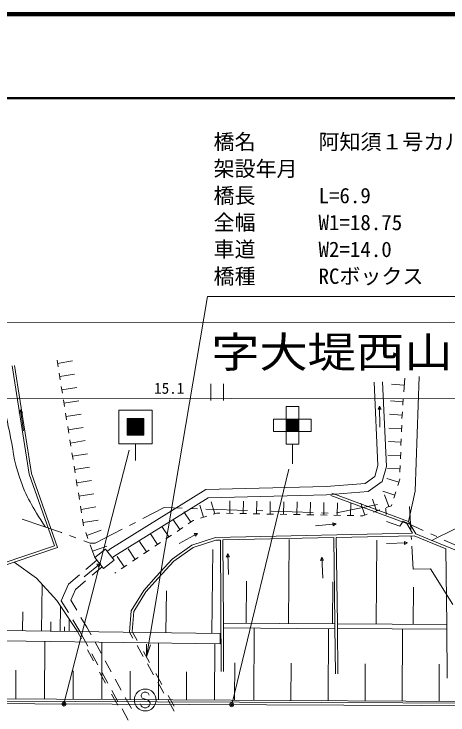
# Model space of a CAD drawing. Units: millimetres, scale not verified. Extents: x 40000 to 680000, y 20000 to 380000.
# Drawn here: x 446830 to 498547, y 296570 to 380000 of the extents above; entities that cross this region are included whole.
import ezdxf
from ezdxf.enums import TextEntityAlignment as Align

# ---------------------------------------------------------------- set-up
doc = ezdxf.new("R2010")
doc.units = ezdxf.units.MM
doc.header["$LTSCALE"] = 1000
doc.header["$PDMODE"] = 32
doc.header["$PDSIZE"] = 500
for name, color, linetype, lineweight in [('M-BGD', 7, 'Continuous', 13), ('M-BMK-ROW', 30, 'Continuous', 13), ('M-STR-HTXT', 7, 'Continuous', 13), ('M-STR-STR1', 1, 'Continuous', 13), ('M-STR-STRC', 7, 'Continuous', 13), ('M-TTL', 2, 'Continuous', 140), ('M-TTL-LINE', 7, 'Continuous', 50)]:
    doc.layers.add(name, color=color, linetype=linetype, lineweight=lineweight)
doc.layers.add('M-BMK-HTXT', color=7, linetype='Continuous')
doc.styles.add('ＭＳ ゴシック', font='')
doc.styles.get('ＭＳ ゴシック').set_extended_font_data('MS Gothic')

# ---------------------------------------------------------------- blocks, each defined once
blk = doc.blocks.new('open_arrow')
at = {"color": 0, "linetype": 'Continuous', "lineweight": -2}
blk.add_lwpolyline([(7.5, 1.25), (0, 0), (7.5, -1.25)], dxfattribs=at)

msp = doc.modelspace()

# ---------------------------------------------------------------- linework, layer by layer
at = {"layer": 'M-BGD'}
for p, q in [((452088, 338025), (451961, 338815)), ((452025, 338420), (453802, 338705)), ((452342, 336445), (452215, 337235)), ((452278, 336840), (454055, 337125)), ((493384, 336643), (493275, 335047)), ((452595, 334865), (452468, 335655)), ((452532, 335260), (454309, 335545)), ((470291, 335993), (470291, 333993)), ((471791, 335993), (471791, 333993)), ((493330, 335845), (491833, 335948)), ((452849, 333285), (452722, 334075)), ((452785, 333680), (454563, 333966)), ((493193, 333850), (491697, 333952)), ((493220, 334249), (493166, 333451)), ((490210, 332956), (490394, 333333)), ((490585, 332960), (490210, 332956)), ((490418, 330833), (490394, 333333)), ((490394, 333333), (490585, 332960)), ((447460, 332475), (447593, 332873)), ((447831, 332529), (447460, 332475)), ((447948, 330399), (447593, 332873)), ((447593, 332873), (447831, 332529)), ((453102, 331706), (452976, 332496)), ((453039, 332101), (454816, 332386)), ((493085, 332271), (491588, 332373)), ((493111, 332653), (493059, 331889)), ((493059, 331889), (493058, 331854)), ((453356, 330126), (453229, 330916)), ((453292, 330521), (455070, 330806)), ((493013, 330655), (491514, 330711)), ((493028, 331055), (492998, 330256)), ((453609, 328546), (453483, 329336)), ((453546, 328941), (455323, 329226)), ((492953, 329056), (491454, 329112)), ((492968, 329456), (492938, 328657)), ((453863, 326966), (453736, 327756)), ((453800, 327361), (455577, 327646)), ((492893, 327458), (491395, 327513)), ((492908, 327857), (492879, 327058)), ((492849, 326258), (492819, 325459)), ((454117, 325386), (453990, 326176)), ((454053, 325781), (455830, 326067)), ((492834, 325859), (491335, 325915)), ((454370, 323807), (454243, 324597)), ((492673, 324261), (491242, 324710)), ((492788, 324627), (492558, 323895)), ((492789, 324659), (492788, 324627)), ((454307, 324202), (456084, 324487)), ((454624, 322227), (454497, 323017)), ((454560, 322622), (456338, 322907)), ((493854, 319614), (484705, 322968)), ((492198, 322750), (490767, 323200)), ((492318, 323132), (492078, 322368)), ((472542, 320567), (472568, 322066)), ((493649, 319370), (484602, 322687)), ((490038, 320854), (489536, 322268)), ((491484, 321368), (490982, 322781)), ((454877, 320647), (454751, 321437)), ((454814, 321042), (456591, 321327)), ((469418, 320096), (468967, 321527)), ((470779, 320526), (470328, 321956)), ((474141, 320538), (474168, 322038)), ((475741, 320510), (475768, 322010)), ((477341, 320482), (477367, 321982)), ((478941, 320454), (478967, 321954)), ((480540, 320426), (480567, 321926)), ((482140, 320398), (482167, 321897)), ((483740, 320370), (483766, 321869)), ((485340, 320338), (485372, 321837)), ((486939, 320303), (486972, 321802)), ((488652, 320362), (488150, 321775)), ((491799, 321479), (491169, 321256)), ((491838, 321605), (491799, 321479)), ((493978, 321374), (494125, 318644)), ((467892, 319511), (467057, 320758)), ((470996, 320594), (470563, 320457)), ((471342, 320588), (470996, 320594)), ((472942, 320560), (472142, 320574)), ((474541, 320531), (473741, 320545)), ((476141, 320503), (475341, 320517)), ((477741, 320475), (476941, 320489)), ((479341, 320447), (478541, 320461)), ((480940, 320419), (480140, 320433)), ((482540, 320391), (481740, 320405)), ((484140, 320362), (483340, 320377)), ((488908, 320452), (488396, 320271)), ((490415, 320988), (489661, 320720)), ((455131, 319067), (455004, 319857)), ((455067, 319462), (456845, 319748)), ((466601, 318647), (465766, 319893)), ((468185, 319708), (467598, 319314)), ((468274, 319736), (468185, 319708)), ((469800, 320217), (469037, 319976)), ((485739, 320329), (484940, 320346)), ((487339, 320294), (486539, 320311)), ((488396, 320271), (488139, 320276)), ((465271, 317757), (464437, 319004)), ((466933, 318869), (466268, 318424)), ((482743, 319063), (485231, 319309)), ((484839, 319458), (485231, 319309)), ((484876, 319085), (484839, 319458)), ((485231, 319309), (484876, 319085)), ((494329, 318195), (493649, 319370)), ((455647, 317556), (455372, 318307)), ((455510, 317932), (457200, 318549)), ((463941, 316867), (463107, 318114)), ((465603, 317979), (464938, 317534)), ((466497, 316996), (468701, 318176)), ((468282, 318165), (468701, 318176)), ((468459, 317834), (468282, 318165)), ((468701, 318176), (468459, 317834)), ((494500, 317899), (485236, 317696)), ((498296, 316353), (494500, 317899)), ((462612, 315977), (461777, 317224)), ((464274, 317089), (463609, 316645)), ((471503, 301731), (471431, 317394)), ((484936, 317690), (471731, 317400)), ((479558, 307456), (479630, 317456)), ((489978, 307382), (490050, 317381)), ((491234, 316998), (493734, 317051)), ((493355, 317230), (493734, 317051)), ((493363, 316855), (493355, 317230)), ((493734, 317051), (493363, 316855)), ((494168, 317845), (494189, 317446)), ((456471, 315302), (455922, 316805)), ((456196, 316053), (457887, 316671)), ((461282, 315087), (460448, 316334)), ((462944, 316200), (462279, 315755)), ((470393, 306286), (470524, 316285)), ((494232, 316647), (494379, 313917)), ((459952, 314197), (459118, 315444)), ((472120, 315397), (472292, 315780)), ((472495, 315412), (472120, 315397)), ((472391, 313282), (472292, 315780)), ((472292, 315780), (472495, 315412)), ((455175, 313022), (457120, 314592)), ((455405, 313893), (456707, 315003)), ((456711, 314502), (457120, 314592)), ((457120, 314592), (456946, 314210)), ((461614, 315310), (460949, 314865)), ((483341, 314962), (483511, 315345)), ((483716, 314979), (483341, 314962)), ((483629, 312848), (483511, 315345)), ((483511, 315345), (483716, 314979)), ((456127, 313194), (457328, 314218)), ((456946, 314210), (456711, 314502)), ((460285, 314420), (459620, 313975)), ((494379, 313917), (496460, 313950)), ((496460, 313950), (499106, 309735)), ((453343, 312135), (454644, 313245)), ((458955, 313530), (458842, 313454)), ((450118, 306551), (450191, 312100)), ((452463, 310162), (453343, 312135)), ((454164, 311521), (455365, 312545)), ((474499, 307493), (474535, 312492)), ((484768, 307419), (484804, 312419)), ((453588, 310231), (454164, 311521)), ((464931, 306357), (464997, 311357)), ((494414, 307350), (494446, 311786)), ((453307, 308756), (452463, 310162)), ((454299, 309047), (453588, 310231)), ((447835, 306581), (447865, 308864)), ((452326, 306522), (452365, 309516)), ((453394, 306508), (453413, 307956)), ((454666, 306492), (453822, 307898)), ((455523, 307006), (454813, 308190)), ((451222, 306537), (451237, 307641)), ((452860, 306515), (452867, 307049)), ((485060, 307417), (471777, 307512)), ((498395, 307321), (485361, 307415)), ((455623, 304743), (454666, 306492)), ((456017, 306105), (455523, 307006)), ((461007, 305717), (460603, 306434)), ((460961, 306409), (460909, 306501)), ((485067, 306842), (471781, 306938)), ((475409, 298323), (475454, 306911)), ((484255, 298276), (484300, 306848)), ((498401, 306771), (485367, 306864)), ((493084, 298230), (493129, 306808)), ((450468, 298454), (450504, 305317)), ((457216, 303911), (456496, 305227)), ((457277, 298419), (457313, 305228)), ((462236, 303540), (461499, 304847)), ((464033, 298383), (464068, 305139)), ((470737, 298348), (470772, 305051)), ((456822, 302549), (456102, 303865)), ((458416, 301718), (457696, 303034)), ((463465, 301363), (462728, 302669)), ((473108, 298335), (473131, 302766)), ((479832, 298300), (479855, 302723)), ((488669, 298253), (488692, 302668)), ((497490, 298207), (497513, 302613)), ((447036, 298472), (447054, 301904)), ((453872, 298436), (453890, 301841)), ((458022, 300356), (457302, 301672)), ((460655, 298401), (460673, 301779)), ((467385, 298365), (467402, 301717)), ((459615, 299524), (458896, 300840)), ((464694, 299186), (463956, 300492)), ((366505, 298897), (532188, 298024)), ((459221, 298162), (458502, 299478)), ((460815, 297331), (460095, 298647)), ((465922, 297009), (465185, 298315)), ((460421, 295969), (459701, 297285))]:
    msp.add_line(p, q, dxfattribs=at)
for points in [[(446606, 338119), (448624, 325221), (451643, 316685), (429145, 309144)], [(446902, 338165), (448916, 325295), (452028, 316498), (436589, 311323)], [(458547, 315257), (458847, 315512), (469976, 322427), (484062, 322784), (489020, 323162), (490709, 324345), (491209, 326135), (490740, 336229)], [(495116, 336860), (494620, 323211), (493854, 319614)], [(457926, 316042), (458255, 316322), (469679, 323420), (484011, 323783), (488670, 324138), (489843, 324959), (490203, 326249), (489741, 336183)], [(496144, 317553), (494709, 318138), (493854, 319614)], [(494329, 318195), (470828, 317681), (468033, 316769), (465691, 315108), (463773, 313044), (462316, 311405), (460808, 308980), (460603, 306434)], [(471431, 317394), (470879, 317382), (468169, 316498), (465890, 314881), (463995, 312842), (462558, 311225), (461101, 308883), (460909, 306501)], [(471803, 301732), (471778, 307212), (471777, 307512), (471731, 317400)], [(485133, 301472), (485064, 307117), (485060, 307417), (484936, 317690)], [(485433, 301475), (485364, 307115), (485361, 307415), (485236, 317696)], [(532960, 298240), (520444, 306263), (519789, 308432), (506628, 313283), (496144, 317553)], [(498464, 300956), (498398, 307021), (498395, 307321), (498296, 316353)], [(454394, 306495), (451918, 310183), (449503, 312863), (446852, 314763)], [(436663, 305498), (471401, 305043), (471417, 306272), (436647, 306728)], [(285318, 298758), (287427, 298732), (366410, 298551), (532190, 297845)], [(285314, 298458), (287425, 298432), (366409, 298251), (366408, 298251), (532189, 297545)]]:
    msp.add_lwpolyline(points, dxfattribs=at)
msp.add_lwpolyline([(456471, 315302), (457726, 316295), (458752, 314998), (457497, 314005)], close=True, dxfattribs=at)
for points, knots in [([(450577, 318922), (448960, 321482), (448321, 322398), (447475, 324882), (446772, 326949), (446738, 328208), (446276, 330342), (445593, 333494), (445347, 335291), (444554, 338417)], [0, 0, 0, 0, 1, 1, 1, 2, 2, 2, 3, 3, 3, 3]), ([(496632, 317355), (499975, 319010), (500875, 319440), (503629, 320701), (507319, 322392), (509601, 322876), (513186, 324778), (514197, 325314), (514858, 325530), (515662, 326344), (516379, 327072), (516421, 327757), (516743, 328726), (517103, 329809), (517263, 330436), (517439, 331564), (517567, 332390), (518180, 333027), (517673, 333692), (515722, 336248), (513416, 336788), (510760, 337743)], [0, 0, 0, 0, 1, 1, 1, 2, 2, 2, 3, 3, 3, 4, 4, 4, 5, 5, 5, 6, 6, 6, 7, 7, 7, 7])]:
    msp.add_open_spline(points, degree=3, knots=knots, dxfattribs=at)
at = {"layer": 'M-BMK-ROW'}
for p, q in [((462193, 319950), (464717, 321248)), ((464717, 321248), (466878, 321177)), ((485264, 320620), (490162, 321626)), ((467878, 321144), (468677, 321118)), ((469677, 321085), (474674, 320921)), ((475673, 320889), (476473, 320863)), ((477472, 320830), (482470, 320666)), ((483469, 320633), (484269, 320607)), ((491044, 321160), (491143, 321107)), ((491143, 321107), (491182, 320421)), ((447786, 319863), (452475, 318282)), ((491227, 319605), (492817, 319037)), ((492817, 319037), (493210, 319629)), ((493210, 319629), (495575, 318546)), ((460592, 319127), (461304, 319493)), ((452475, 318282), (452523, 318265)), ((453462, 317920), (454213, 317645)), ((456486, 317016), (459703, 318670)), ((496485, 318130), (497212, 317797)), ((455152, 317300), (455900, 317026)), ((498121, 317381), (498179, 317355)), ((498179, 317355), (502680, 315327)), ((455900, 317026), (456486, 317016))]:
    msp.add_line(p, q, dxfattribs=at)
at = {"layer": 'M-STR-HTXT'}
for p, q in [((316638, 343417), (537662, 343187)), ((68601, 334651), (569004, 334129))]:
    msp.add_line(p, q, dxfattribs=at)
msp.add_lwpolyline([(462615, 303480), (469882, 346387), (508325, 346387)], dxfattribs=at)
at = {"layer": 'M-STR-STR1'}
for p, q in [((454868, 305629), (454394, 306495)), ((461509, 305439), (460961, 306409)), ((456307, 302997), (455587, 304313)), ((462983, 302827), (462246, 304133)), ((457747, 300365), (457027, 301681)), ((464458, 300214), (463721, 301520)), ((459186, 297733), (458466, 299049)), ((465932, 297601), (465195, 298908))]:
    msp.add_line(p, q, dxfattribs=at)
at = {"layer": 'M-STR-STRC'}
for p, q in [((479259, 333298), (480759, 333298)), ((479259, 331798), (479259, 333298)), ((480759, 333298), (480759, 331798)), ((459303, 332860), (463303, 332860)), ((459303, 328860), (459303, 332860)), ((463303, 332860), (463303, 328860)), ((460303, 331860), (462303, 331860)), ((460303, 331860), (460303, 329860)), ((460303, 331772), (460390, 331860)), ((460303, 331631), (460532, 331860)), ((460303, 331489), (460673, 331860)), ((460303, 331348), (460815, 331860)), ((460303, 331206), (460956, 331860)), ((460303, 331065), (461097, 331860)), ((460303, 330924), (461239, 331860)), ((460303, 330782), (461380, 331860)), ((460303, 330641), (461522, 331860)), ((460303, 330499), (461663, 331860)), ((460303, 330358), (461804, 331860)), ((460303, 330217), (461946, 331860)), ((460303, 330075), (462087, 331860)), ((460303, 329934), (462229, 331860)), ((462253, 329860), (460303, 331810)), ((462112, 329860), (460303, 331669)), ((461970, 329860), (460303, 331527)), ((461829, 329860), (460303, 331386)), ((461687, 329860), (460303, 331245)), ((460370, 329860), (462303, 331792)), ((462303, 329952), (460394, 331860)), ((460512, 329860), (462303, 331651)), ((462303, 330093), (460536, 331860)), ((460653, 329860), (462303, 331509)), ((462303, 330235), (460677, 331860)), ((460794, 329860), (462303, 331368)), ((462303, 330376), (460819, 331860)), ((460936, 329860), (462303, 331227)), ((462303, 330517), (460960, 331860)), ((462303, 330659), (461101, 331860)), ((462303, 330800), (461243, 331860)), ((462303, 330942), (461384, 331860)), ((462303, 331083), (461526, 331860)), ((462303, 331225), (461667, 331860)), ((462303, 331366), (461809, 331860)), ((462303, 331507), (461950, 331860)), ((462303, 331649), (462091, 331860)), ((462303, 331790), (462233, 331860)), ((462303, 331860), (462303, 329860)), ((477759, 330298), (477759, 331798)), ((477759, 331798), (479259, 331798)), ((479259, 331798), (480759, 331798)), ((479259, 330298), (479259, 331798)), ((479259, 331795), (479261, 331798)), ((479259, 331654), (479403, 331798)), ((479259, 331512), (479544, 331798)), ((479259, 331371), (479686, 331798)), ((479259, 331230), (479827, 331798)), ((479259, 331088), (479969, 331798)), ((479259, 330947), (480110, 331798)), ((479259, 330805), (480251, 331798)), ((479259, 330664), (480393, 331798)), ((479259, 330522), (480534, 331798)), ((479259, 330381), (480676, 331798)), ((480680, 330298), (479259, 331718)), ((480538, 330298), (479259, 331577)), ((480397, 330298), (479259, 331435)), ((480256, 330298), (479259, 331294)), ((479317, 330298), (480759, 331740)), ((480759, 330360), (479321, 331798)), ((479458, 330298), (480759, 331598)), ((480759, 330501), (479463, 331798)), ((479600, 330298), (480759, 331457)), ((480759, 330643), (479604, 331798)), ((479741, 330298), (480759, 331315)), ((480759, 330784), (479746, 331798)), ((480759, 330925), (479887, 331798)), ((480759, 331067), (480028, 331798)), ((480759, 331208), (480170, 331798)), ((480759, 331350), (480311, 331798)), ((480759, 331491), (480453, 331798)), ((480759, 331633), (480594, 331798)), ((480759, 331774), (480736, 331798)), ((480759, 331798), (482259, 331798)), ((480759, 331798), (480759, 330298)), ((482259, 331798), (482259, 330298)), ((461546, 329860), (460303, 331103)), ((461404, 329860), (460303, 330962)), ((461263, 329860), (460303, 330820)), ((461122, 329860), (460303, 330679)), ((460980, 329860), (460303, 330538)), ((460839, 329860), (460303, 330396)), ((461077, 329860), (462303, 331085)), ((461219, 329860), (462303, 330944)), ((461360, 329860), (462303, 330802)), ((461502, 329860), (462303, 330661)), ((461643, 329860), (462303, 330519)), ((480114, 330298), (479259, 331153)), ((479973, 330298), (479259, 331011)), ((479831, 330298), (479259, 330870)), ((479690, 330298), (479259, 330728)), ((479549, 330298), (479259, 330587)), ((479407, 330298), (479259, 330446)), ((479883, 330298), (480759, 331174)), ((480024, 330298), (480759, 331032)), ((480166, 330298), (480759, 330891)), ((480307, 330298), (480759, 330750)), ((480448, 330298), (480759, 330608)), ((480590, 330298), (480759, 330467)), ((460697, 329860), (460303, 330255)), ((460556, 329860), (460303, 330113)), ((460414, 329860), (460303, 329972)), ((462303, 329860), (460303, 329860)), ((461784, 329860), (462303, 330378)), ((461926, 329860), (462303, 330237)), ((462067, 329860), (462303, 330095)), ((462209, 329860), (462303, 329954)), ((479259, 330298), (477759, 330298)), ((479266, 330298), (479259, 330304)), ((479259, 328798), (479259, 330298)), ((480759, 330298), (479259, 330298)), ((480731, 330298), (480759, 330325)), ((482259, 330298), (480759, 330298)), ((480759, 330298), (480759, 328798)), ((463303, 328860), (459303, 328860)), ((461303, 328860), (461303, 326860)), ((480759, 328798), (479259, 328798)), ((480016, 328798), (480016, 326448)), ((452784, 297883), (460540, 328098)), ((472775, 297798), (479567, 325817)), ((462117, 299178), (461999, 298941)), ((461999, 298941), (461999, 298823)), ((461999, 298823), (462117, 298587)), ((462354, 299296), (462117, 299178)), ((462590, 299296), (462354, 299296)), ((462826, 299178), (462590, 299296)), ((462944, 298941), (462826, 299178)), ((461999, 297641), (461881, 297878)), ((462117, 298587), (462826, 298351)), ((462826, 298351), (462944, 298232)), ((462944, 298232), (463063, 297996)), ((463063, 297878), (462944, 297641)), ((463063, 297996), (463063, 297878)), ((462117, 297523), (461999, 297641)), ((462354, 297405), (462117, 297523)), ((462590, 297405), (462354, 297405)), ((462826, 297523), (462590, 297405)), ((462944, 297641), (462826, 297523))]:
    msp.add_line(p, q, dxfattribs=at)
for centre, radius in [((462472, 298351), 1300), ((452784, 297883), 150), ((452784, 297883), 120), ((452784, 297883), 90), ((452784, 297883), 60), ((452784, 297883), 30), ((472775, 297798), 150), ((472775, 297798), 120), ((472775, 297798), 90), ((472775, 297798), 60), ((472775, 297798), 30)]:
    msp.add_circle(centre, radius, dxfattribs=at)
for p in [(452784, 297883), (472775, 297798)]:
    msp.add_point(p, dxfattribs=at)
at = {"layer": 'M-TTL'}
msp.add_line((680000, 380000), (40000, 380000), dxfattribs=at)
at = {"layer": 'M-TTL-LINE'}
msp.add_line((40000, 370000), (680000, 370000), dxfattribs=at)

# ---------------------------------------------------------------- block references
at = {"layer": 'M-STR-HTXT', "xscale": 200, "yscale": 200, "rotation": 80.4}
msp.add_blockref('open_arrow', (462615, 303480), dxfattribs=at)

# ---------------------------------------------------------------- texts
at = {"layer": 'M-BGD', "style": 'ＭＳ ゴシック'}
msp.add_text('15.1', height=1320, dxfattribs=at).set_placement((463529, 334404), align=Align.BOTTOM_LEFT)
at = {"layer": 'M-BMK-HTXT', "style": 'ＭＳ ゴシック', "width": 1.15}
msp.add_text('字大堤西山', height=3666, dxfattribs=at).set_placement((484707, 336819), align=Align.BOTTOM_CENTER)
at = {"layer": 'M-STR-HTXT', "style": 'ＭＳ ゴシック'}
for s, p in [('橋名\u3000\u3000\u3000阿知須１号カルバート', (470614, 365710)), ('架設年月\u3000', (470614, 362510)), ('橋長\u3000\u3000\u3000L=6.9', (470614, 359310)), ('全幅\u3000\u3000\u3000W1=18.75', (470614, 356110)), ('車道\u3000\u3000\u3000W2=14.0', (470614, 352910)), ('橋種\u3000\u3000\u3000RCボックス', (470614, 349710))]:
    msp.add_text(s, height=1833, dxfattribs=at).set_placement(p, align=Align.TOP_LEFT)

doc.saveas('drawing.dxf')
